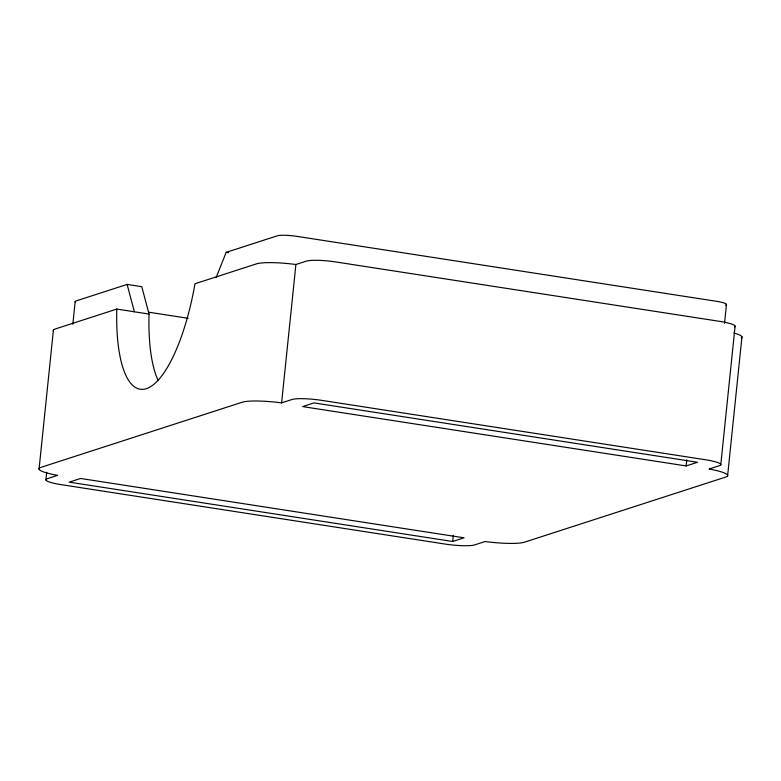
<?xml version="1.0" encoding="UTF-8"?>
<svg xmlns="http://www.w3.org/2000/svg" width="781" height="781" viewBox="0 0 781 781"><rect width="100%" height="100%" fill="white"/><g stroke="black" fill="none" stroke-linecap="round" stroke-linejoin="round"><path stroke-width="1.17" d="M39.05 469.156L53.411 330.109M45.894 479.973L46.694 472.232M72.838 324.242L75.191 301.466M281.609 402.879L292.035 399.501A23.45 3.505 5.9 0 1 321.831 400.38L705.331 459.726A23.45 3.505 5.9 0 1 719.486 465.661L709.06 469.039A34.393 5.145 5.9 0 1 725.715 477.054L524.49 542.18A34.393 5.145 5.9 0 1 485.099 541.526L474.672 544.904A23.45 3.505 5.9 0 1 444.877 544.025L61.377 484.679A23.45 3.505 5.9 0 1 47.211 478.743L57.638 475.365A34.393 5.145 5.9 0 1 40.983 467.35L242.208 402.225A34.393 5.145 5.9 0 1 281.609 402.879L295.901 264.505L306.328 261.137A23.45 3.505 5.9 0 1 336.123 262.006L719.623 321.352A23.45 3.505 5.9 0 1 734.618 326.927M452.697 541.497L464.06 537.816L80.56 478.47L69.197 482.15L452.697 541.497L453.322 535.424M686.138 465.935L697.511 462.264L314.011 402.908L302.637 406.589L686.138 465.935L686.763 459.872M724.534 323.314L726.486 304.395M720.756 464.89L735.106 326.058M727.589 475.922L741.95 336.875M216.083 277.675L226.178 252.361L277.265 235.823A15.63 2.333 5.9 0 1 297.131 236.399L716.167 301.251A15.63 2.333 5.9 0 1 725.608 305.205M158.279 380.718A120.176 38.093 -81.2 0 1 149.034 314.06L141.781 286.686L127.127 284.411L76.04 300.949A15.63 2.333 5.9 0 0 75.406 302.101M149.034 314.06L116.799 309.071L55.285 328.977A34.393 5.145 5.9 0 0 53.352 330.783M226.178 252.361L228.433 252.702M148.468 312.156L188.182 318.306M127.127 284.411L134.381 311.795M733.828 332.97A34.393 5.145 5.9 0 1 741.237 338.153M116.799 309.071A120.176 38.093 -81.2 0 0 146.359 388.665A120.176 38.093 -81.2 0 0 194.996 283.757L256.51 263.851A34.393 5.145 5.9 0 1 295.901 264.505"/></g></svg>
